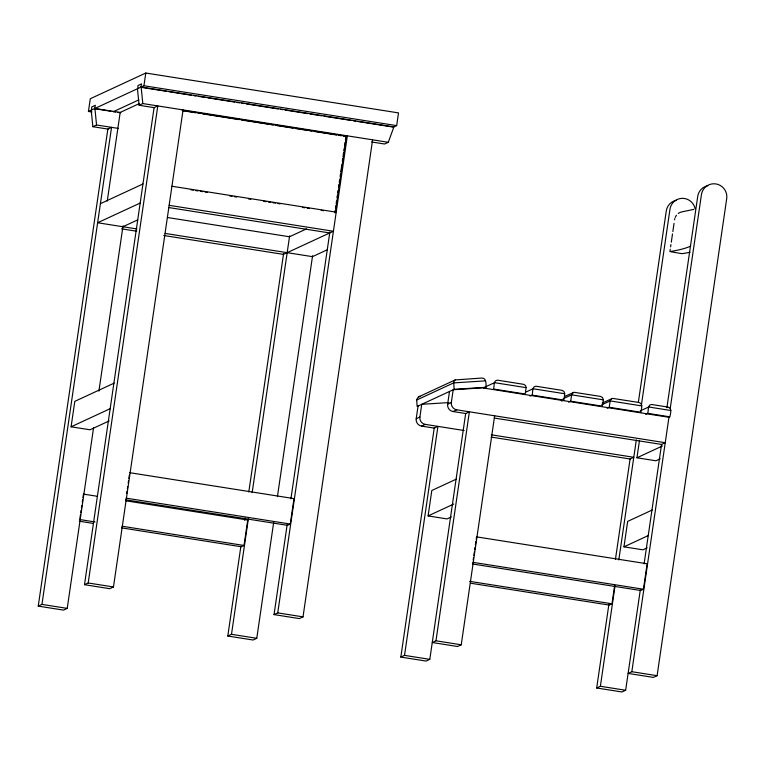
<?xml version="1.0" encoding="UTF-8"?>
<svg xmlns="http://www.w3.org/2000/svg" width="765" height="765" viewBox="0 0 765 765"><rect width="100%" height="100%" fill="white"/><g stroke="black" fill="none" stroke-linecap="round" stroke-linejoin="round"><path stroke-width="1.15" d="M91.676 109.959L91.676 106.985L95.376 105.274L94.449 108.668M137.92 88.539L137.92 85.565L141.621 83.854L140.693 87.248L166.55 91.331M485.976 387.281L454.133 389.318L417.135 406.454L416.667 399.598L418.292 397.035L455.127 379.928L481.634 378.063C486.511 377.489 486.129 384.279 485.976 387.281L483.863 388.257M526.119 387.654L525.651 385.665L523.882 384.374L497.327 380.138C493.138 380.262 494.515 386.66 493.597 389.031L525.192 394.023L526.119 387.654L494.525 382.672L485.01 387.08M561.615 401.08L563.729 400.095C564.14 397.312 566.502 391.25 561.969 390.341L535.873 386.22C531.675 386.344 533.052 392.741 532.144 395.113L530.021 396.098M568.567 402.18L570.68 401.195L602.275 406.177C602.677 403.394 605.048 397.331 600.506 396.423L574.056 392.292L564.407 396.586M607.104 408.252L609.217 407.276L640.812 412.259C641.223 409.476 643.585 403.413 639.052 402.505L612.593 398.374L602.227 403.002M647.764 413.358L669.872 416.849C670.283 414.056 672.645 408.003 668.113 407.085L651.493 404.465C647.305 404.589 648.672 410.987 647.764 413.358L645.65 414.334M91.963 112.015L88.434 111.451L90.289 98.733L145.79 73.029L398.517 112.904L396.662 125.623L393.42 127.124L358.154 121.559M38.25 606.119L107.846 129.065L111.547 127.353L41.951 604.398L38.25 606.119L63.524 610.107L67.224 608.385L93.579 427.721M109.194 420.922L90.04 429.787L71.088 426.803L74.798 401.357L114.157 383.131M107.243 201.128L120.182 112.445L139.326 103.571M79.923 518.393L80.43 514.931M80.765 512.617L81.1 510.303M81.434 507.989L81.778 505.675M82.285 502.203L82.62 499.889M82.955 497.585L83.462 494.114L97.547 496.332M98.915 391.116L123.031 225.799M88.434 111.451L143.935 85.747L145.79 73.029M84.494 584.699L154.09 107.645L157.791 105.924L88.195 582.978L84.494 584.699L109.768 588.687L113.469 586.965L183.065 109.911M126.674 493.511L127.009 491.197M127.344 488.883L127.688 486.569M128.195 483.098L128.53 480.783M128.864 478.469L129.371 475.008M273.65 522.572L256.772 638.297L253.072 640.009L227.798 636.021L240.889 546.277M244.676 520.305L245.02 517.943M248.807 491.962L283.605 253.435M121.568 527.869L241.252 546.755L244.025 545.474L247.736 520.028L125.709 500.779M227.798 636.021L231.499 634.309L248.376 518.584M252.163 492.612L289.629 235.83M277.437 496.6L312.579 255.711M372.612 139.823L303.017 616.877L299.316 618.589L274.042 614.601L287.133 524.857M290.92 498.885L329.858 232.015M334.812 212.804L335.156 210.461M335.5 208.109L335.845 205.756M336.179 203.413L336.524 201.061M337.04 197.542L337.384 195.19M337.728 192.847L338.073 190.495M338.579 186.976L338.924 184.623M339.268 182.271L339.612 179.928M340.129 176.399L340.463 174.057M340.808 171.704L341.84 164.657M342.347 161.138L342.691 158.785M343.036 156.442L343.552 152.914M343.896 150.571L344.231 148.219M344.575 145.876L345.091 142.347M345.436 140.005L345.78 137.652M335.28 212.594L346.411 136.266L182.137 110.342M125.565 499.784L287.497 525.335L290.27 524.054L293.98 498.608L129.706 472.694M274.042 614.601L277.743 612.889L347.339 135.835L345.484 136.696M434.549 428.142L421.591 426.105A6.455 6.369 65.1 0 1 416.198 418.742L418.053 406.024M464.164 430.523L425.292 424.384A6.455 6.369 65.1 0 1 419.899 417.03L421.754 404.312L448.768 402.581M400.822 657.078L434.224 428.094L437.924 426.382L404.522 655.366L400.822 657.078L426.095 661.065L429.796 659.354L465.675 413.53L469.375 411.819L435.974 640.802L432.273 642.514L457.547 646.502L461.238 644.79L494.649 415.806M451.321 516.939L447.047 518.919L428.094 515.926L431.804 490.489L456.351 479.12M466 413.578L453.043 411.532A6.455 6.369 65.1 0 1 447.649 404.178L449.504 391.46M494.267 418.044L661.543 444.436L665.234 442.715L456.743 409.82A6.455 6.369 65.1 0 1 451.35 402.466L453.205 389.739L482.562 387.865L668.954 417.279M473.181 559.999L473.516 557.685M473.851 555.371L474.357 551.9M474.702 549.595L475.036 547.281M475.371 544.967L475.878 541.496M476.213 539.182L476.557 536.867L647.142 563.786L643.432 589.232L640.659 590.513L472.426 563.968M570.68 401.195L571.694 394.424L573.358 392.435M609.217 407.276L610.231 400.506L611.895 398.517M640.305 589.892L625.655 690.26L621.955 691.971L596.69 687.984L608.921 604.149M615.462 559.272L630.102 458.904M638.373 402.227L666.277 210.93A12.909 12.747 65.1 0 1 676.346 200.287M470.389 583.179L609.208 605.077L611.99 603.795L614.687 585.292M596.69 687.984L600.382 686.272L615.031 585.904M618.818 559.923L636.317 439.932M641.386 405.23L669.977 209.218A12.909 12.747 65.1 0 1 695.127 208.74M647.18 547.845L642.916 549.825L623.963 546.832L627.673 521.386L652.22 510.016M660.176 458.799L655.901 460.769L636.949 457.786L639.483 440.439M670.264 249.266L669.92 251.618L674.873 250.729A716.336 62.434 8.3 0 0 690.556 246.148M670.609 246.913L670.953 244.551M671.297 242.199L672.492 233.956M672.837 231.594L674.042 223.351M644.092 563.91L661.553 444.341M666.889 407.735L697.728 196.366A12.909 12.747 65.1 0 1 707.788 185.723M670.245 408.376L701.428 194.654A12.909 12.747 65.1 0 1 715.916 183.925A12.909 12.747 65.1 0 1 726.702 198.642L657.106 675.696L653.406 677.408L628.132 673.42L631.833 671.708L669.04 416.648M371.618 141.965L384.594 144.011L388.295 142.3L393.879 126.913L141.152 87.038L142.806 103.562L139.106 105.274L137.451 88.75M455.127 379.928L453.693 382.06L454.133 389.318M113.354 111.68L138.857 99.871M91.207 110.17L92.861 126.703L96.562 124.982L118.441 128.434M100.406 203.681L142.959 183.973M140.177 203.05L97.624 222.758L136.983 228.965M122.897 226.746L137.786 219.851M306.507 228.878L289.486 236.768L167.459 217.509M327.334 249.753L312.445 256.657L165.135 233.411M71.088 426.803L110.447 408.567M416.667 400.028L453.664 382.892L485.507 380.855M416.198 418.742L419.899 417.03M447.649 404.178L451.35 402.466M421.591 426.105L425.292 424.384M453.043 411.532L456.743 409.82M525.67 392.177L533.071 388.754L564.656 393.736M563.155 398.756L571.608 394.836L603.202 399.818M601.692 404.828L610.145 400.917L641.739 405.899M640.229 410.91L648.691 406.999L670.8 410.489M428.094 515.926L453.712 504.068M636.949 457.786L662.567 445.918M623.963 546.832L648.51 535.462M418.704 396.796L420.081 396.394L419.144 396.614M693.836 209.381L681.5 211.962A9.639 9.295 79.8 0 0 678.23 213.521M143.935 85.747L396.662 125.623M168.902 91.704L191.24 95.223M193.593 95.596L195.945 95.969M198.288 96.342L205.345 97.451M207.697 97.824L234.731 102.089M237.083 102.462L239.435 102.826M241.788 103.199L244.131 103.571M246.483 103.944L278.221 108.946M280.573 109.319L282.926 109.691M285.278 110.064L307.607 113.583M309.959 113.956L321.721 115.811M324.064 116.184L351.106 120.449M353.459 120.822L355.801 121.195M142.806 103.562L388.295 142.3M182.845 110.743L195.754 112.78M198.106 113.153L200.449 113.516M202.792 113.889L239.168 119.627M241.52 120L268.505 124.255M270.848 124.628L273.201 125.001M275.543 125.374L293.148 128.147M295.491 128.52L307.224 130.366M309.576 130.739L311.919 131.111M314.272 131.475L336.562 134.994M338.905 135.367L341.257 135.74M343.6 136.103L345.952 136.476M139.106 105.274L154.454 107.702M120.774 112.541L94.908 108.458L96.562 124.982M95.625 108.86L110.906 111.269M113.258 111.642L115.601 112.006M117.953 112.379L120.306 112.751M92.861 126.703L108.209 129.122M171.924 186.249L336.198 212.163M190.954 189.816L193.296 190.189M195.649 190.562L197.992 190.934M200.334 191.298L202.687 191.671M205.03 192.044L207.382 192.417M229.672 195.926L232.015 196.299M234.367 196.672L236.71 197.045M248.443 198.89L250.796 199.263M263.695 201.3L266.048 201.673M268.391 202.037L270.743 202.409M273.086 202.782L275.438 203.146M277.781 203.519L280.124 203.892M302.424 207.411L304.766 207.774M307.119 208.147L309.462 208.52M321.195 210.375L323.538 210.738M169.142 205.326L333.416 231.25L283.471 254.382L163.787 235.496M168.969 207.592L329.715 232.962M121.549 228.831L136.801 231.24M532.144 395.113L563.729 400.095M491.254 434.797L633.793 457.288L630.092 459L491.092 437.064M125.995 498.13L290.27 524.054M472.847 562.313L643.432 589.232M79.751 519.55L95.003 521.96M121.989 526.215L244.025 545.474M469.634 581.333L611.99 603.795M79.321 521.214L93.407 523.432M88.195 582.978L113.469 586.965M277.743 612.889L303.017 616.877M435.974 640.802L461.238 644.79M631.833 671.708L657.106 675.696M404.522 655.366L429.796 659.354M600.382 686.272L625.655 690.26M41.951 604.398L67.224 608.385M231.499 634.309L256.772 638.297M671.029 251.809L682.141 253.693M690.078 252.182A729.141 63.552 8.3 0 1 682.906 253.55M674.577 219.823A9.639 9.295 79.8 0 1 674.835 218.589M675.237 217.403A9.639 9.295 79.8 0 1 676.49 215.261"/></g></svg>
